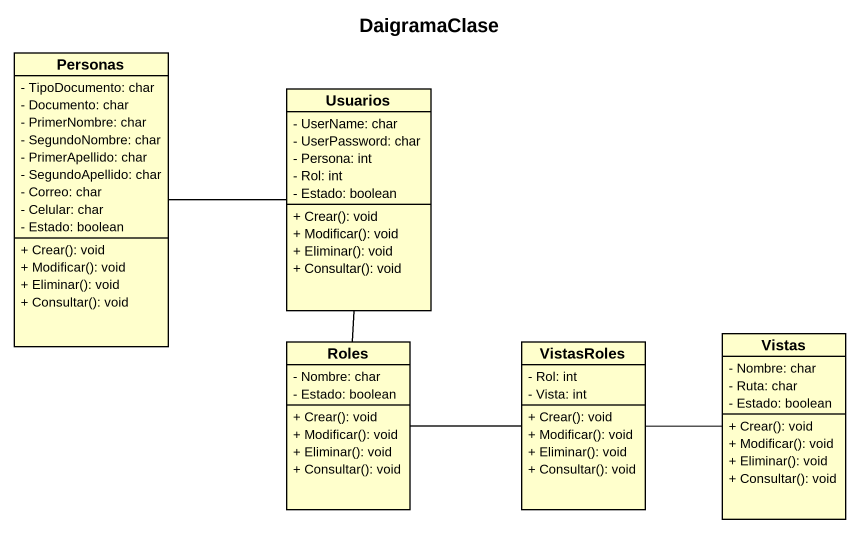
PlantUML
@startuml
title DaigramaClase
hide circle
hide empty members
skinparam classAttributeIconSize 0
class Personas {
  - TipoDocumento: char
  - Documento: char
  - PrimerNombre: char
  - SegundoNombre: char
  - PrimerApellido: char
  - SegundoApellido: char
  - Correo: char
  - Celular: char
  - Estado: boolean
  + Crear(): void
  + Modificar(): void
  + Eliminar(): void
  + Consultar(): void
}
class Usuarios {
  - UserName: char
  - UserPassword: char
  - Persona: int
  - Rol: int
  - Estado: boolean
  + Crear(): void
  + Modificar(): void
  + Eliminar(): void
  + Consultar(): void
}
class Roles {
  - Nombre: char
  - Estado: boolean
  + Crear(): void
  + Modificar(): void
  + Eliminar(): void
  + Consultar(): void
}
class VistasRoles {
  - Rol: int
  - Vista: int
  + Crear(): void
  + Modificar(): void
  + Eliminar(): void
  + Consultar(): void
}
class Vistas {
  - Nombre: char
  - Ruta: char
  - Estado: boolean
  + Crear(): void
  + Modificar(): void
  + Eliminar(): void
  + Consultar(): void
}
Usuarios -left- Personas
Usuarios -- Roles
Roles -right- VistasRoles
Vistas -left- VistasRoles
@enduml
